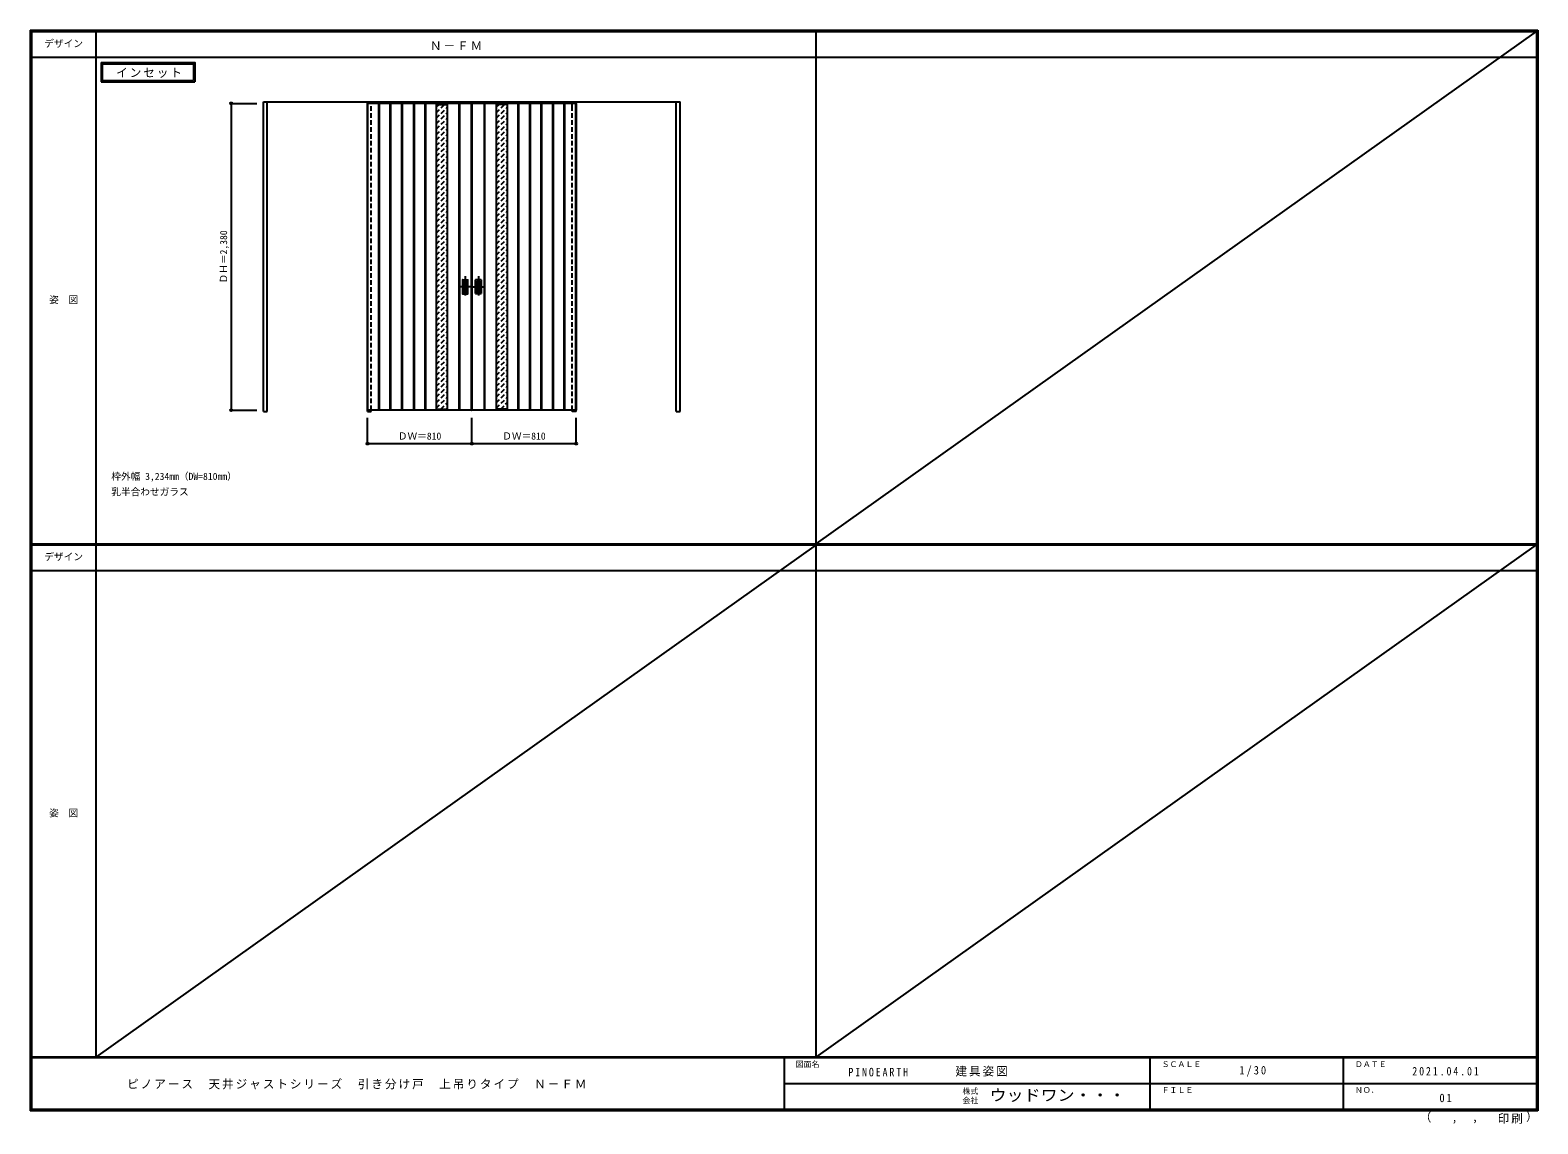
# Model space of a CAD drawing. Units: millimetres, scale not verified. Extents: x -6000 to 5700, y -4307 to 4175.
import ezdxf
from ezdxf.enums import TextEntityAlignment as Align

# ---------------------------------------------------------------- set-up
doc = ezdxf.new("R2010")
doc.units = ezdxf.units.MM
doc.header["$LTSCALE"] = 30
doc.header["$PDMODE"] = 32
doc.header["$PDSIZE"] = 15
doc.linetypes.add('CHAIN1', pattern=[8, 5, -1, 1, -1])
doc.linetypes.add('DASHED1', pattern=[1.8, 1.2, -0.6])
for name, color, linetype in [('0-1_通り芯', 4, 'CHAIN1'), ('0-2_扉', 3, 'Continuous'), ('0-3_仕上げ', 3, 'Continuous'), ('0-4_枠', 3, 'Continuous'), ('0-6_引手', 7, 'Continuous'), ('0-A_文字', 7, 'Continuous'), ('0-B_寸法', 4, 'Continuous'), ('0-C_ハッチ', 4, 'DASHED1'), ('F-1_枠', 6, 'Continuous'), ('F-A_文字', 7, 'Continuous')]:
    doc.layers.add(name, color=color, linetype=linetype)
doc.styles.add('ＭＳ ゴシック', font='')
doc.styles.get('ＭＳ ゴシック').set_extended_font_data('MS Gothic')

msp = doc.modelspace()

# ---------------------------------------------------------------- linework, layer by layer
at = {"layer": '0-1_通り芯'}
for p, q in [((-2624, 2266), (-2624, 2104)), ((-2522, 2266), (-2522, 2104)), ((-2583, 2185), (-2665, 2185)), ((-2563, 2185), (-2481, 2185))]:
    msp.add_line(p, q, dxfattribs=at)
at = {"layer": '0-2_扉', "color": 4, "linetype": 'DASHED1'}
msp.add_line((-3383, 3607.5), (-3383, 3603.5), dxfattribs=at)
at = {"layer": '0-2_扉'}
for p, q in [((-2576, 3607.5), (-3383, 3607.5)), ((-3383, 3607.5), (-3383, 1227.5)), ((-2576, 3607.5), (-2573, 3607.5)), ((-2573, 1227.5), (-2573, 3607.5)), ((-2570, 3607.5), (-2573, 3607.5)), ((-1763, 3607.5), (-2570, 3607.5)), ((-1763, 3607.5), (-1763, 1227.5)), ((-2576, 1227.5), (-3383, 1227.5)), ((-2576, 1227.5), (-2573, 1227.5)), ((-2570, 1227.5), (-2573, 1227.5)), ((-1763, 1227.5), (-2570, 1227.5))]:
    msp.add_line(p, q, dxfattribs=at)
at = {"layer": '0-3_仕上げ'}
for p, q in [((-3380, 1227.5), (-3380, 3607.5)), ((-3294, 1227.5), (-3294, 3607.5)), ((-3289, 1227.5), (-3289, 3607.5)), ((-3206, 1227.5), (-3206, 3607.5)), ((-3201, 1227.5), (-3201, 3607.5)), ((-3116, 1227.5), (-3116, 3607.5)), ((-3111, 1227.5), (-3111, 3607.5)), ((-3026, 3607.5), (-3026, 1227.5)), ((-3021, 3607.5), (-3021, 1227.5)), ((-2936, 3607.5), (-2936, 1227.5)), ((-2931, 3607.5), (-2931, 1227.5)), ((-2673, 3607.5), (-2673, 1227.5)), ((-2668, 3607.5), (-2668, 1227.5)), ((-2576, 1227.5), (-2576, 3607.5)), ((-2570, 1227.5), (-2570, 3607.5)), ((-2478, 3607.5), (-2478, 1227.5)), ((-2473, 3607.5), (-2473, 1227.5)), ((-2215, 3607.5), (-2215, 1227.5)), ((-2210, 3607.5), (-2210, 1227.5)), ((-2125, 3607.5), (-2125, 1227.5)), ((-2120, 3607.5), (-2120, 1227.5)), ((-2035, 1227.5), (-2035, 3607.5)), ((-2030, 1227.5), (-2030, 3607.5)), ((-1945, 1227.5), (-1945, 3607.5)), ((-1940, 1227.5), (-1940, 3607.5)), ((-1857, 1227.5), (-1857, 3607.5)), ((-1852, 1227.5), (-1852, 3607.5)), ((-1766, 1227.5), (-1766, 3607.5))]:
    msp.add_line(p, q, dxfattribs=at)
at = {"layer": '0-3_仕上げ', "color": 7}
for p, q in [((-2848, 3607.5), (-2848, 1227.5)), ((-2848, 3599.5), (-2763, 3599.5)), ((-2763, 3607.5), (-2763, 1227.5)), ((-2383, 3607.5), (-2383, 1227.5)), ((-2298, 3599.5), (-2383, 3599.5)), ((-2298, 3607.5), (-2298, 1227.5)), ((-2848, 1235.5), (-2763, 1235.5)), ((-2298, 1235.5), (-2383, 1235.5))]:
    msp.add_line(p, q, dxfattribs=at)
at = {"layer": '0-4_枠'}
for p, q in [((-4190, 1218), (-4190, 3618)), ((-4190, 3618), (-956, 3618)), ((-4160, 1218), (-4160, 3618)), ((-3383, 1218), (-3383, 3618)), ((-3353, 3607.5), (-3353, 3618)), ((-1763, 1218), (-1763, 3618)), ((-986, 1218), (-986, 3618)), ((-956, 1218), (-956, 3618)), ((-4190, 1218), (-4160, 1218)), ((-3383, 1218), (-3353, 1218)), ((-3353, 1218), (-3353, 1227.5)), ((-1793, 1218), (-1793, 1227.5)), ((-1763, 1218), (-1793, 1218)), ((-986, 1218), (-956, 1218))]:
    msp.add_line(p, q, dxfattribs=at)
at = {"layer": '0-4_枠', "color": 4, "linetype": 'DASHED1'}
for p, q in [((-3353, 1227.5), (-3353, 3607.5)), ((-1793, 1227.5), (-1793, 3607.5))]:
    msp.add_line(p, q, dxfattribs=at)
at = {"layer": '0-4_枠'}
msp.add_lwpolyline([(-1793, 3579.3), (-1793, 3607.5), (-1793, 3618)], dxfattribs=at)
at = {"layer": '0-6_引手', "color": 3}
for p, q in [((-2645, 2238.5), (-2645, 2131.5)), ((-2643.5, 2240), (-2604.5, 2240)), ((-2603, 2131.5), (-2603, 2238.5)), ((-2543, 2131.5), (-2543, 2238.5)), ((-2502.5, 2240), (-2541.5, 2240)), ((-2501, 2238.5), (-2501, 2131.5)), ((-2643.5, 2130), (-2604.5, 2130)), ((-2502.5, 2130), (-2541.5, 2130))]:
    msp.add_line(p, q, dxfattribs=at)
at = {"layer": '0-6_引手'}
for p, q in [((-2635, 2224), (-2613, 2224)), ((-2511, 2224), (-2533, 2224)), ((-2636.5, 2222.5), (-2636.5, 2147.5)), ((-2635, 2146), (-2613, 2146)), ((-2611.5, 2147.5), (-2611.5, 2222.5)), ((-2534.5, 2147.5), (-2534.5, 2222.5)), ((-2511, 2146), (-2533, 2146)), ((-2509.5, 2222.5), (-2509.5, 2147.5))]:
    msp.add_line(p, q, dxfattribs=at)
at = {"layer": '0-6_引手', "color": 3}
for centre, start, end in [((-2643.5, 2238.5), 90, 180), ((-2604.5, 2238.5), 0, 90), ((-2541.5, 2238.5), 90, 180), ((-2502.5, 2238.5), 0, 90), ((-2643.5, 2131.5), 180, 270), ((-2604.5, 2131.5), 270, 0), ((-2541.5, 2131.5), 180, 270), ((-2502.5, 2131.5), 270, 0)]:
    msp.add_arc(centre, 1.5, start, end, dxfattribs=at)
at = {"layer": '0-6_引手'}
for centre, start, end in [((-2635, 2222.5), 90, 180), ((-2613, 2222.5), 0, 90), ((-2533, 2222.5), 90, 180), ((-2511, 2222.5), 0, 90), ((-2635, 2147.5), 180, 270), ((-2613, 2147.5), 270, 0), ((-2533, 2147.5), 180, 270), ((-2511, 2147.5), 270, 0)]:
    msp.add_arc(centre, 1.5, start, end, dxfattribs=at)
at = {"layer": '0-A_文字'}
for p, q in [((-5450, 3925), (-5450, 3775)), ((-5440, 3915), (-5440, 3785)), ((-5440, 3915), (-4733.04, 3915)), ((-4733.04, 3915), (-4733.04, 3785)), ((-5450, 3775), (-4723.04, 3775)), ((-5440, 3785), (-4733.04, 3785))]:
    msp.add_line(p, q, dxfattribs=at)
msp.add_lwpolyline([(-5450, 3925), (-4723.04, 3925), (-4723.04, 3775)], dxfattribs=at)
at = {"layer": '0-B_寸法'}
for p, q in [((-4440, 3607.5), (-4240, 3607.5)), ((-3383, 968), (-3383, 1168)), ((-2573, 968), (-2573, 1168)), ((-2573, 968), (-2573, 1168)), ((-1763, 968), (-1763, 1168)), ((-2573, 968), (-3383, 968)), ((-1763, 968), (-2573, 968))]:
    msp.add_line(p, q, dxfattribs=at)
msp.add_lwpolyline([(-4440, 3607.5), (-4440, 1227.5), (-4240, 1227.5)], dxfattribs=at)
at = {"layer": '0-B_寸法', "color": 7}
for p in [(-4440, 3607.5), (-4440, 1227.5), (-3383, 968), (-2573, 968), (-1763, 968)]:
    msp.add_point(p, dxfattribs=at)
at = {"layer": '0-C_ハッチ'}
for p, q in [((-2848, 3576.57), (-2825.07, 3599.5)), ((-2848, 3534.15), (-2782.65, 3599.5)), ((-2848, 3491.72), (-2763, 3576.72)), ((-2848, 3449.29), (-2763, 3534.29)), ((-2383, 3576.57), (-2360.07, 3599.5)), ((-2383, 3534.15), (-2317.65, 3599.5)), ((-2383, 3491.72), (-2298, 3576.72)), ((-2383, 3449.29), (-2298, 3534.29)), ((-2848, 3406.87), (-2763, 3491.87)), ((-2848, 3364.44), (-2763, 3449.44)), ((-2848, 3322.01), (-2763, 3407.01)), ((-2383, 3406.87), (-2298, 3491.87)), ((-2383, 3364.44), (-2298, 3449.44)), ((-2383, 3322.01), (-2298, 3407.01)), ((-2848, 3279.59), (-2763, 3364.59)), ((-2848, 3237.16), (-2763, 3322.16)), ((-2848, 3194.73), (-2763, 3279.73)), ((-2383, 3279.59), (-2298, 3364.59)), ((-2383, 3237.16), (-2298, 3322.16)), ((-2383, 3194.73), (-2298, 3279.73)), ((-2848, 3152.31), (-2763, 3237.31)), ((-2848, 3109.88), (-2763, 3194.88)), ((-2383, 3152.31), (-2298, 3237.31)), ((-2383, 3109.88), (-2298, 3194.88)), ((-2848, 3067.45), (-2763, 3152.45)), ((-2848, 3025.03), (-2763, 3110.03)), ((-2848, 2982.6), (-2763, 3067.6)), ((-2383, 3067.45), (-2298, 3152.45)), ((-2383, 3025.03), (-2298, 3110.03)), ((-2383, 2982.6), (-2298, 3067.6)), ((-2848, 2940.18), (-2763, 3025.18)), ((-2848, 2897.75), (-2763, 2982.75)), ((-2848, 2855.32), (-2763, 2940.32)), ((-2383, 2940.18), (-2298, 3025.18)), ((-2383, 2897.75), (-2298, 2982.75)), ((-2383, 2855.32), (-2298, 2940.32)), ((-2848, 2812.9), (-2763, 2897.9)), ((-2848, 2770.47), (-2763, 2855.47)), ((-2848, 2728.04), (-2763, 2813.04)), ((-2383, 2812.9), (-2298, 2897.9)), ((-2383, 2770.47), (-2298, 2855.47)), ((-2383, 2728.04), (-2298, 2813.04)), ((-2848, 2685.62), (-2763, 2770.62)), ((-2848, 2643.19), (-2763, 2728.19)), ((-2383, 2685.62), (-2298, 2770.62)), ((-2383, 2643.19), (-2298, 2728.19)), ((-2848, 2600.76), (-2763, 2685.76)), ((-2848, 2558.34), (-2763, 2643.34)), ((-2848, 2515.91), (-2763, 2600.91)), ((-2383, 2600.76), (-2298, 2685.76)), ((-2383, 2558.34), (-2298, 2643.34)), ((-2383, 2515.91), (-2298, 2600.91)), ((-2848, 2473.48), (-2763, 2558.48)), ((-2848, 2431.06), (-2763, 2516.06)), ((-2848, 2388.63), (-2763, 2473.63)), ((-2383, 2473.48), (-2298, 2558.48)), ((-2383, 2431.06), (-2298, 2516.06)), ((-2383, 2388.63), (-2298, 2473.63)), ((-2848, 2346.21), (-2763, 2431.21)), ((-2848, 2303.78), (-2763, 2388.78)), ((-2848, 2261.35), (-2763, 2346.35)), ((-2383, 2346.21), (-2298, 2431.21)), ((-2383, 2303.78), (-2298, 2388.78)), ((-2383, 2261.35), (-2298, 2346.35)), ((-2848, 2218.93), (-2763, 2303.93)), ((-2848, 2176.5), (-2763, 2261.5)), ((-2383, 2218.93), (-2298, 2303.93)), ((-2383, 2176.5), (-2298, 2261.5)), ((-2848, 2134.07), (-2763, 2219.07)), ((-2848, 2091.65), (-2763, 2176.65)), ((-2848, 2049.22), (-2763, 2134.22)), ((-2383, 2134.07), (-2298, 2219.07)), ((-2383, 2091.65), (-2298, 2176.65)), ((-2383, 2049.22), (-2298, 2134.22)), ((-2848, 2006.79), (-2763, 2091.79)), ((-2848, 1964.37), (-2763, 2049.37)), ((-2848, 1921.94), (-2763, 2006.94)), ((-2383, 2006.79), (-2298, 2091.79)), ((-2383, 1964.37), (-2298, 2049.37)), ((-2383, 1921.94), (-2298, 2006.94)), ((-2848, 1879.52), (-2763, 1964.52)), ((-2848, 1837.09), (-2763, 1922.09)), ((-2848, 1794.66), (-2763, 1879.66)), ((-2383, 1879.52), (-2298, 1964.52)), ((-2383, 1837.09), (-2298, 1922.09)), ((-2383, 1794.66), (-2298, 1879.66)), ((-2848, 1752.24), (-2763, 1837.24)), ((-2848, 1709.81), (-2763, 1794.81)), ((-2383, 1752.24), (-2298, 1837.24)), ((-2383, 1709.81), (-2298, 1794.81)), ((-2848, 1667.38), (-2763, 1752.38)), ((-2848, 1624.96), (-2763, 1709.96)), ((-2848, 1582.53), (-2763, 1667.53)), ((-2383, 1667.38), (-2298, 1752.38)), ((-2383, 1624.96), (-2298, 1709.96)), ((-2383, 1582.53), (-2298, 1667.53)), ((-2848, 1540.1), (-2763, 1625.1)), ((-2848, 1497.68), (-2763, 1582.68)), ((-2848, 1455.25), (-2763, 1540.25)), ((-2383, 1540.1), (-2298, 1625.1)), ((-2383, 1497.68), (-2298, 1582.68)), ((-2383, 1455.25), (-2298, 1540.25)), ((-2848, 1412.82), (-2763, 1497.82)), ((-2848, 1370.4), (-2763, 1455.4)), ((-2848, 1327.97), (-2763, 1412.97)), ((-2383, 1412.82), (-2298, 1497.82)), ((-2383, 1370.4), (-2298, 1455.4)), ((-2383, 1327.97), (-2298, 1412.97)), ((-2848, 1285.55), (-2763, 1370.55)), ((-2848, 1243.12), (-2763, 1328.12)), ((-2383, 1285.55), (-2298, 1370.55)), ((-2383, 1243.12), (-2298, 1328.12)), ((-2813.19, 1235.5), (-2763, 1285.69)), ((-2770.77, 1235.5), (-2763, 1243.27)), ((-2348.19, 1235.5), (-2298, 1285.69)), ((-2305.77, 1235.5), (-2298, 1243.27))]:
    msp.add_line(p, q, dxfattribs=at)
at = {"layer": 'F-1_枠'}
for p, q in [((-6000, 4175), (5700, 4175)), ((-6000, 4175), (-6000, -4205)), ((-6000, 4170), (5700, 4170)), ((-6000, 4165), (5700, 4165)), ((-5995, 4175), (-5995, -4205)), ((-5990, 4175), (-5990, -4205)), ((-5490, 4175), (-5490, -3790)), ((100, -3790), (100, 4175)), ((5690, 4175), (5690, -4205)), ((5695, 4175), (5695, -4205)), ((5700, 4175), (5700, -4205)), ((-6000, 3965), (5700, 3965)), ((-6000, 190.5), (5700, 190.5)), ((-6000, 187.5), (5700, 187.5)), ((-6000, 184.5), (5700, 184.5)), ((-6000, -15.5), (5700, -15.5)), ((5700, -3790), (-6000, -3790)), ((5700, -3795), (-6000, -3795)), ((-150, -3795), (-150, -4195)), ((2690, -3795), (2690, -4195)), ((4190, -3795), (4190, -4195)), ((-150, -3995), (5690, -3995.01)), ((5700, -4195), (-6000, -4195)), ((5700, -4200), (-6000, -4200)), ((5700, -4205), (-6000, -4205))]:
    msp.add_line(p, q, dxfattribs=at)
at = {"layer": 'F-A_文字'}
for p, q in [((100, 190.5), (5690, 4165)), ((100, 184.5), (-5490, -3790)), ((100, -3790), (5690, 184.5))]:
    msp.add_line(p, q, dxfattribs=at)

# ---------------------------------------------------------------- texts
at = {"layer": '0-A_文字', "style": 'ＭＳ ゴシック'}
for s, p in [('枠外幅 3,234mm（DW=810mm）', (-5370, 670.5)), ('乳半合わせガラス', (-5370, 550.5))]:
    msp.add_text(s, height=54.99, dxfattribs=at).set_placement(p, align=Align.BOTTOM_LEFT)
at = {"layer": '0-A_文字', "char_height": 65.98, "attachment_point": 7, "style": 'ＭＳ ゴシック'}
for s, insert in [('\\T1.17;Ｎ－ＦＭ', (-2897.5, 4020)), ('\\T1.17;インセット', (-5332.84, 3805))]:
    msp.add_mtext(s, dxfattribs=dict(at, insert=insert))
at = {"layer": '0-B_寸法', "color": 7, "style": 'ＭＳ ゴシック'}
msp.add_text('ＤＨ＝2,380', height=54.99, rotation=90, dxfattribs=at).set_placement((-4455, 2210.5), align=Align.BOTTOM_LEFT)
for p in [(-3146.75, 983), (-2336.75, 983)]:
    msp.add_text('ＤＷ＝810', height=54.99, dxfattribs=at).set_placement(p, align=Align.BOTTOM_LEFT)
at = {"layer": 'F-A_文字', "style": 'ＭＳ ゴシック'}
for s, height, p in [('デザイン', 54.99, (-5890, 4027.5)), ('姿\u3000図', 54.99, (-5852.5, 2040.25)), ('デザイン', 54.99, (-5890, 47)), ('姿\u3000図', 54.99, (-5852.5, -1940.25)), ('図面名', 43.99, (-60, -3880)), ('ＳＣＡＬＥ', 43.99, (2780, -3880)), ('ＤＡＴＥ', 43.99, (4280, -3880)), ('株式', 43.99, (1235, -4089)), ('ＦＩＬＥ', 43.99, (2780, -4080)), ('ＮＯ．', 43.99, (4280, -4080)), ('会社', 43.99, (1235, -4161)), ('（', 65.98, (4784.03, -4308.31)), ('）', 65.98, (5608.4, -4304.13)), (',', 65.98, (5031.28, -4308.31)), (',', 65.98, (5190.2, -4305.53))]:
    msp.add_text(s, height=height, dxfattribs=at).set_placement(p, align=Align.BOTTOM_LEFT)
at = {"layer": 'F-A_文字', "style": 'ＭＳ ゴシック', "width": 1.1}
msp.add_text('ウッドワン・・・', height=87.98, dxfattribs=at).set_placement((1445, -4155), align=Align.BOTTOM_LEFT)
at = {"layer": 'F-A_文字', "char_height": 65.98, "attachment_point": 7, "style": 'ＭＳ ゴシック'}
for s, insert in [('\\T1.17;建具姿図', (1180.42, -3940)), ('\\T1.38;\\W0.9;1/30', (3383.75, -3940)), ('\\T1.17;ピノアース\u3000天井ジャストシリーズ\u3000引き分け戸\u3000上吊りタイプ\u3000Ｎ－ＦＭ', (-5247.55, -4040)), ('\\T1.39;\\W0.85;PINOEARTH', (350, -3940)), ('\\T1.39;\\W0.85;2021.04.01', (4726.25, -3932.5)), ('\\T1.36;\\W0.9;01', (4936.25, -4140)), ('\\T1.17;印刷', (5388.15, -4306.92))]:
    msp.add_mtext(s, dxfattribs=dict(at, insert=insert))

doc.saveas('drawing.dxf')
